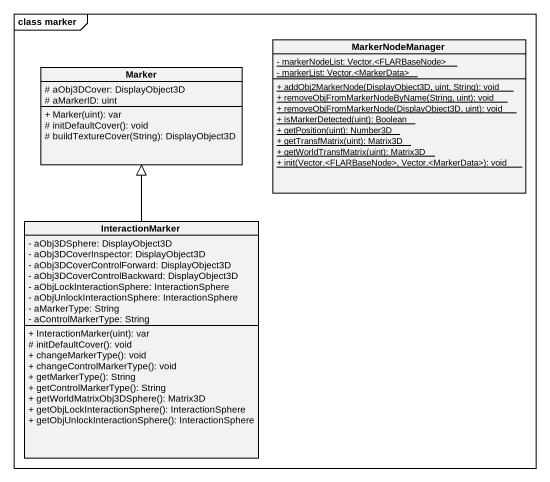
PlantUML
@startuml
mainframe class marker
hide circle
hide empty members
skinparam classAttributeIconSize 0
class Marker {
  # aObj3DCover: DisplayObject3D
  # aMarkerID: uint
  + Marker(uint): var
  # initDefaultCover(): void
  # buildTextureCover(String): DisplayObject3D
}
class MarkerNodeManager {
  {static} - markerNodeList: Vector.<FLARBaseNode>
  {static} - markerList: Vector.<MarkerData>
  {static} + addObj2MarkerNode(DisplayObject3D, uint, String): void
  {static} + removeObjFromMarkerNodeByName(String, uint): void
  {static} + removeObjFromMarkerNode(DisplayObject3D, uint): void
  {static} + isMarkerDetected(uint): Boolean
  {static} + getPosition(uint): Number3D
  {static} + getTransfMatrix(uint): Matrix3D
  {static} + getWorldTransfMatrix(uint): Matrix3D
  {static} + init(Vector.<FLARBaseNode>, Vector.<MarkerData>): void
}
class InteractionMarker {
  - aObj3DSphere: DisplayObject3D
  - aObj3DCoverInspector: DisplayObject3D
  - aObj3DCoverControlForward: DisplayObject3D
  - aObj3DCoverControlBackward: DisplayObject3D
  - aObjLockInteractionSphere: InteractionSphere
  - aObjUnlockInteractionSphere: InteractionSphere
  - aMarkerType: String
  - aControlMarkerType: String
  + InteractionMarker(uint): var
  # initDefaultCover(): void
  + changeMarkerType(): void
  + changeControlMarkerType(): void
  + getMarkerType(): String
  + getControlMarkerType(): String
  + getWorldMatrixObj3DSphere(): Matrix3D
  + getObjLockInteractionSphere(): InteractionSphere
  + getObjUnlockInteractionSphere(): InteractionSphere
}
InteractionMarker -up-|> Marker
@enduml
